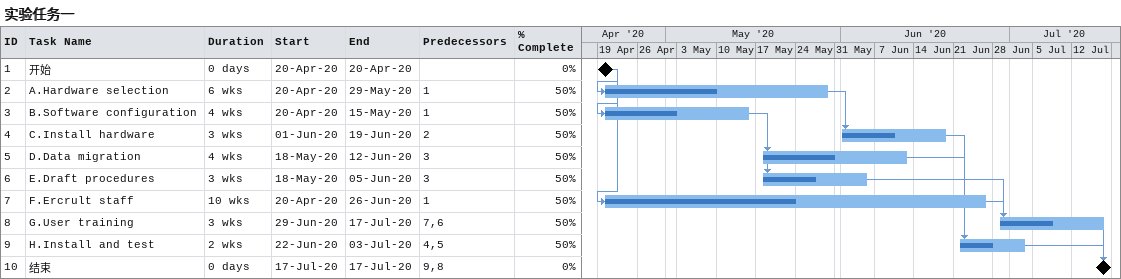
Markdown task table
实验任务一

| ID | Task | Duration | Start | Finish | Predecessors | % complete |
|---|---|---|---|---|---|---|
| 1 | 开始 | 0d | 2020-04-20 | 2020-04-20 |  | 0 |
| 2 | A.Hardware selection | 6w | 2020-04-20 | 2020-05-29 | 1 | 50 |
| 3 | B.Software configuration | 4w | 2020-04-20 | 2020-05-15 | 1 | 50 |
| 4 | C.Install hardware | 3w | 2020-06-01 | 2020-06-19 | 2 | 50 |
| 5 | D.Data migration | 4w | 2020-05-18 | 2020-06-12 | 3 | 50 |
| 6 | E.Draft procedures | 3w | 2020-05-18 | 2020-06-05 | 3 | 50 |
| 7 | F.Ercrult staff | 10w | 2020-04-20 | 2020-06-26 | 1 | 50 |
| 8 | G.User training | 3w | 2020-06-29 | 2020-07-17 | 7, 6 | 50 |
| 9 | H.Install and test | 2w | 2020-06-22 | 2020-07-03 | 4, 5 | 50 |
| 10 | 结束 | 0d | 2020-07-17 | 2020-07-17 | 9, 8 | 0 |
